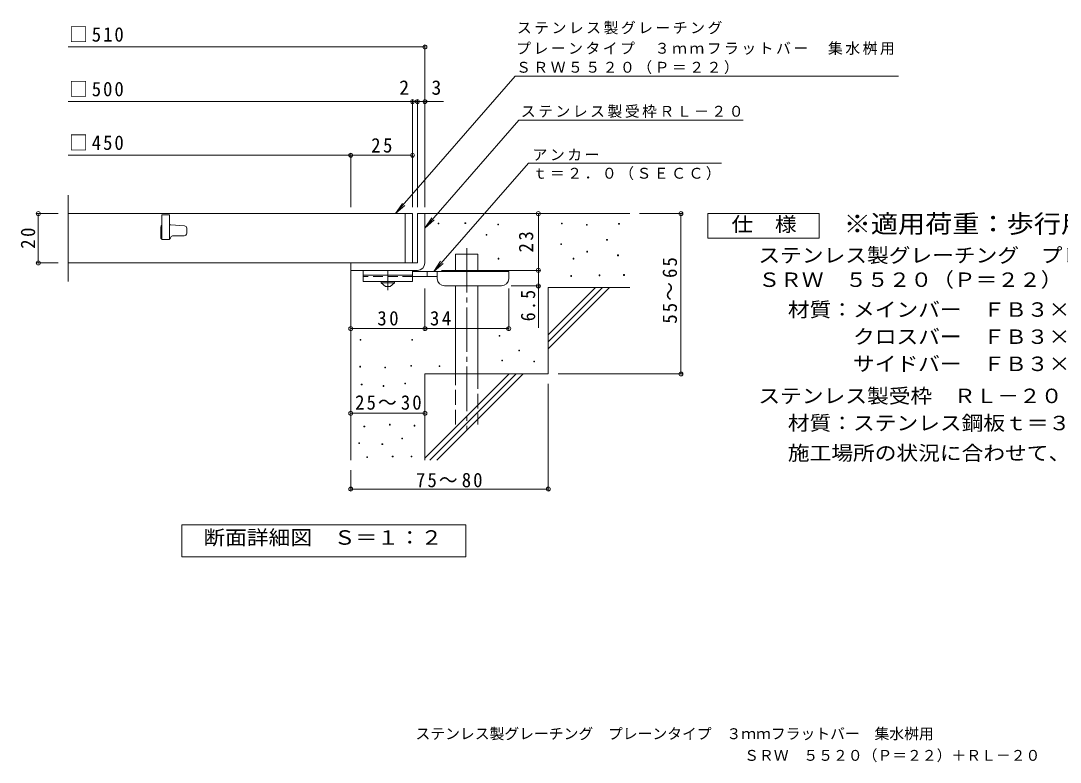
# Model space of a CAD drawing. Units: millimetres on the paper, enlarged 10 times, with parts at other scales. Extents: x -1658 to 1540, y -1367 to 1182.
# Drawn here: x -1658 to 448, y -1367 to 136 of the extents above; entities that cross this region are included whole.
import ezdxf
from ezdxf.enums import TextEntityAlignment as Align

# ---------------------------------------------------------------- set-up
doc = ezdxf.new("R2010")
doc.units = ezdxf.units.MM
doc.header["$LTSCALE"] = 10
doc.header["$PDMODE"] = 32
doc.header["$PDSIZE"] = 8
for name, pattern in [('CHAIN1', [8, 5, -1, 1, -1]), ('CHAIN2', [12, 9, -1, 1, -1]), ('DASHED2', [3, 2, -1]), ('DASHED3', [4, 3, -1])]:
    doc.linetypes.add(name, pattern=pattern)
for name, color, linetype, lineweight in [('D-0', 7, 'Continuous', 9), ('D-1', 2, 'Continuous', 9), ('D-2', 3, 'Continuous', 9), ('D-4', 7, 'Continuous', 9), ('D-5', 7, 'Continuous', 9), ('D-6', 6, 'Continuous', 9), ('D-9', 4, 'Continuous', 9)]:
    doc.layers.add(name, color=color, linetype=linetype, lineweight=lineweight)
doc.layers.add('F-5_F-5ﾚｲﾔ', color=7, linetype='Continuous')
doc.styles.add('ＭＳ ゴシック', font='')
doc.styles.get('ＭＳ ゴシック').set_extended_font_data('MS Gothic')

msp = doc.modelspace()

# ---------------------------------------------------------------- linework, layer by layer
at = {"layer": 'D-0'}
for points in [[(-757.75, -275.16), (-757.75, -273.66), (-756.25, -273.66), (-756.25, -275.16)], [(-811.89, -275.83), (-811.89, -274.33), (-810.39, -274.33), (-810.39, -275.83)], [(-691.43, -277.86), (-691.43, -276.36), (-689.93, -276.36), (-689.93, -277.86)], [(-562.17, -275.83), (-562.17, -274.33), (-560.67, -274.33), (-560.67, -275.83)], [(-511.41, -278.54), (-511.41, -277.04), (-509.91, -277.04), (-509.91, -278.54)], [(-446.45, -276.51), (-446.45, -275.01), (-444.94, -275.01), (-444.94, -276.51)], [(-715.11, -298.84), (-715.11, -297.34), (-713.61, -297.34), (-713.61, -298.84)], [(-470.81, -308.99), (-470.81, -307.49), (-469.31, -307.49), (-469.31, -308.99)], [(-563.52, -317.79), (-563.52, -316.29), (-562.02, -316.29), (-562.02, -317.79)], [(-510.74, -332.68), (-510.74, -331.18), (-509.24, -331.18), (-509.24, -332.68)], [(-690.75, -346.89), (-690.75, -345.39), (-689.25, -345.39), (-689.25, -346.89)], [(-538.48, -346.89), (-538.48, -345.39), (-536.98, -345.39), (-536.98, -346.89)], [(-448.48, -340.12), (-448.48, -338.62), (-446.98, -338.62), (-446.98, -340.12)], [(-436.29, -380.05), (-436.29, -378.55), (-434.79, -378.55), (-434.79, -380.05)], [(-543.22, -382.08), (-543.22, -380.58), (-541.72, -380.58), (-541.72, -382.08)], [(-485.7, -380.73), (-485.7, -379.23), (-484.2, -379.23), (-484.2, -380.73)], [(-688.72, -503.22), (-688.72, -501.72), (-687.22, -501.72), (-687.22, -503.22)], [(-970.04, -511.43), (-970.04, -509.93), (-968.54, -509.93), (-968.54, -511.43)], [(-865.35, -511.43), (-865.35, -509.93), (-863.85, -509.93), (-863.85, -511.43)], [(-648.79, -533), (-648.79, -531.5), (-647.29, -531.5), (-647.29, -533)], [(-970.8, -565.86), (-970.8, -564.36), (-969.3, -564.36), (-969.3, -565.86)], [(-920.17, -567.38), (-920.17, -565.88), (-918.67, -565.88), (-918.67, -567.38)], [(-867.25, -564.34), (-867.25, -562.84), (-865.75, -562.84), (-865.75, -564.34)], [(-809.85, -564.82), (-809.85, -563.32), (-808.35, -563.32), (-808.35, -564.82)], [(-683.31, -553.3), (-683.31, -551.8), (-681.81, -551.8), (-681.81, -553.3)], [(-618.34, -555.33), (-618.34, -553.83), (-616.84, -553.83), (-616.84, -555.33)], [(-967.75, -602.03), (-967.75, -600.53), (-966.25, -600.53), (-966.25, -602.03)], [(-923.59, -605.07), (-923.59, -603.57), (-922.09, -603.57), (-922.09, -605.07)], [(-879.44, -599.74), (-879.44, -598.24), (-877.94, -598.24), (-877.94, -599.74)], [(-962.42, -687.3), (-962.42, -685.8), (-960.92, -685.8), (-960.92, -687.3)], [(-910.65, -683.49), (-910.65, -681.99), (-909.15, -681.99), (-909.15, -683.49)], [(-860.78, -685.39), (-860.78, -683.89), (-859.28, -683.89), (-859.28, -685.39)], [(-885.53, -711.28), (-885.53, -709.78), (-884.03, -709.78), (-884.03, -711.28)], [(-973.08, -720.79), (-973.08, -719.29), (-971.58, -719.29), (-971.58, -720.79)], [(-925.88, -723.08), (-925.88, -721.58), (-924.38, -721.58), (-924.38, -723.08)], [(-956.71, -749.35), (-956.71, -747.85), (-955.21, -747.85), (-955.21, -749.35)], [(-904.94, -747.82), (-904.94, -746.32), (-903.44, -746.32), (-903.44, -747.82)], [(-866.87, -747.82), (-866.87, -746.32), (-865.37, -746.32), (-865.37, -747.82)]]:
    msp.add_lwpolyline(points, close=True, dxfattribs=at)
at = {"layer": 'D-1'}
for p, q in [((-854.01, -254.88), (-854.01, -354.88)), ((-854.01, -254.88), (-839.01, -254.88)), ((-839.01, -354.88), (-839.01, -254.88)), ((-854.01, -354.88), (-989.01, -354.88)), ((-989.01, -369.88), (-989.01, -354.88)), ((-989.01, -369.88), (-859.01, -369.88)), ((-859.01, -369.88), (-854.01, -369.88))]:
    msp.add_line(p, q, dxfattribs=at)
msp.add_arc((-854.01, -354.88), 15, 270, 0, dxfattribs=at)
at = {"layer": 'D-2'}
for p, q in [((-1561.68, -392.38), (-1561.68, -217.38)), ((-864.01, -254.88), (-1561.68, -254.88)), ((-1356.51, -257.38), (-1356.51, -307.38)), ((-879.01, -254.88), (-879.01, -354.88)), ((-864.01, -254.88), (-864.01, -354.88)), ((-1374.01, -282.39), (-1374.01, -302.39)), ((-1354.21, -277.38), (-1356.51, -277.38)), ((-1353.82, -277.4), (-1326.13, -279.53)), ((-1321.51, -294.88), (-1321.51, -284.51)), ((-1371.51, -307.38), (-1356.51, -307.38)), ((-1350.26, -299.88), (-1326.51, -299.88)), ((-864.01, -354.88), (-1561.68, -354.88))]:
    msp.add_line(p, q, dxfattribs=at)
msp.add_lwpolyline([(-1356.51, -257.38), (-1371.51, -257.38), (-1371.51, -307.38)], dxfattribs=at)
for centre, radius, start, end in [((-1369.01, -282.39), 5, 120.0009, 180), ((-1354.21, -282.39), 5, 85.60144, 89.99998), ((-1326.51, -284.51), 5, 0, 85.60141), ((-1369.01, -302.39), 5, 180, 270), ((-1357.76, -303.63), 3.75, 270, 0), ((-1350.26, -303.63), 3.75, 90, 180), ((-1326.51, -294.88), 5, 270, 0)]:
    msp.add_arc(centre, radius, start, end, dxfattribs=at)
at = {"layer": 'D-4'}
for p, q in [((-839.01, -241.93), (-839.01, 85.98)), ((-1561.68, 82.98), (-839.01, 82.98)), ((-1561.68, -27.71), (-864.01, -27.71)), ((-864.01, -241.93), (-864.01, -24.71)), ((-864.01, -27.71), (-859.01, -27.71)), ((-859.01, -27.71), (-801.35, -27.71)), ((-854.01, -241.93), (-854.01, -24.71)), ((-1561.68, -136.47), (-989.01, -136.47)), ((-989.01, -241.93), (-989.01, -133.47)), ((-989.01, -136.47), (-864.01, -136.47)), ((-1625.08, -254.88), (-1581.68, -254.88)), ((-1622.08, -254.88), (-1622.08, -354.88)), ((-609.05, -369.88), (-609.05, -254.88)), ((-317.25, -254.88), (-404.01, -254.88)), ((-320.25, -254.88), (-320.25, -579.88)), ((-1625.08, -354.88), (-1581.68, -354.88)), ((-805, -369.88), (-606.05, -369.88)), ((-609.05, -369.88), (-609.05, -486.63)), ((-839.01, -490.99), (-839.01, -406.38)), ((-669.01, -490.99), (-669.01, -406.38)), ((-606.05, -401.38), (-664.01, -401.38)), ((-317.25, -579.88), (-569.01, -579.88)), ((-589.01, -816.24), (-589.01, -599.88)), ((-989.01, -659.64), (-839.01, -659.64)), ((-989.01, -816.24), (-989.01, -774.88)), ((-989.01, -813.24), (-589.01, -813.24))]:
    msp.add_line(p, q, dxfattribs=at)
msp.add_lwpolyline([(-989.01, -487.99), (-839.01, -487.99), (-669.01, -487.99)], dxfattribs=at)
for p in [(-839.01, 82.98), (-864.01, -27.71), (-854.01, -27.71), (-839.01, -27.71), (-989.01, -136.47), (-864.01, -136.47), (-1622.08, -254.88), (-609.05, -254.88), (-320.25, -254.88), (-1622.08, -354.88), (-609.05, -369.88), (-609.05, -401.38), (-989.01, -487.99), (-839.01, -487.99), (-669.01, -487.99), (-320.25, -579.88), (-989.01, -659.64), (-839.01, -659.64), (-989.01, -813.24), (-589.01, -813.24)]:
    msp.add_point(p, dxfattribs=at)
at = {"layer": 'D-5'}
for p, q in [((-655.75, 23.73), (-140.51, 23.73)), ((-140.51, 23.73), (120.4, 23.73)), ((-648.92, -65.65), (-194.33, -65.65)), ((-629.31, -152.27), (-820.89, -372.38)), ((-629.31, -152.27), (-237.95, -152.27)), ((-898.25, -254.88), (-879.52, -238.33)), ((-839.01, -284.05), (-825.2, -263.21)), ((-820.89, -372.38), (-807.08, -351.54)), ((-820.89, -372.38), (-802.16, -355.83))]:
    msp.add_line(p, q, dxfattribs=at)
for points in [[(-655.75, 23.73), (-898.25, -254.88), (-884.44, -234.05)], [(-648.92, -65.65), (-839.01, -284.05), (-820.28, -267.49)]]:
    msp.add_lwpolyline(points, dxfattribs=at)
for points in [[(-265.45, -304.88), (-265.45, -254.88), (-40.45, -254.88), (-40.45, -304.88)], [(-1331.01, -950.83), (-1331.01, -885.83), (-756.01, -885.83), (-756.01, -950.83)]]:
    msp.add_lwpolyline(points, close=True, dxfattribs=at)
at = {"layer": 'D-6'}
for p, q in [((-839.01, -254.88), (-424.01, -254.88)), ((-776.72, -372.38), (-776.72, -337.38)), ((-776.72, -337.38), (-731.72, -337.38)), ((-731.72, -372.38), (-731.72, -337.38)), ((-989.01, -369.88), (-989.01, -754.88)), ((-776.72, -579.88), (-776.72, -401.38)), ((-731.72, -579.88), (-731.72, -401.38)), ((-589.01, -500.89), (-493, -404.88)), ((-589.01, -404.88), (-424.01, -404.88)), ((-589.01, -515.04), (-478.86, -404.88)), ((-589.01, -404.88), (-589.01, -579.88)), ((-589.01, -529.18), (-464.72, -404.88)), ((-839.01, -579.88), (-839.01, -754.88)), ((-839.01, -579.88), (-589.01, -579.88)), ((-839.01, -750.89), (-668, -579.88)), ((-828.86, -754.88), (-653.86, -579.88)), ((-814.72, -754.88), (-639.72, -579.88))]:
    msp.add_line(p, q, dxfattribs=at)
at = {"layer": 'D-6', "linetype": 'CHAIN2'}
msp.add_line((-754.22, -325.07), (-754.22, -693.22), dxfattribs=at)
at = {"layer": 'D-6', "linetype": 'DASHED3'}
for p, q in [((-776.72, -682.38), (-776.72, -579.88)), ((-731.72, -579.88), (-731.72, -682.38))]:
    msp.add_line(p, q, dxfattribs=at)
at = {"layer": 'D-9', "color": 3}
for p, q in [((-964.01, -369.88), (-964.01, -392.38)), ((-864.01, -369.88), (-964.01, -369.88)), ((-864.01, -369.88), (-864.01, -392.38)), ((-864.01, -379.88), (-964.01, -379.88)), ((-864.01, -392.38), (-964.01, -392.38))]:
    msp.add_line(p, q, dxfattribs=at)
at = {"layer": 'D-9', "linetype": 'CHAIN1'}
msp.add_line((-914.01, -410.12), (-914.01, -369.88), dxfattribs=at)
at = {"layer": 'D-9'}
for p, q in [((-669.01, -372.38), (-864.01, -372.38)), ((-834.01, -382.38), (-834.01, -372.38)), ((-814.01, -386.38), (-814.01, -372.38)), ((-669.01, -386.38), (-669.01, -372.38)), ((-813.98, -382.38), (-864.01, -382.38)), ((-799.01, -401.38), (-684.01, -401.38))]:
    msp.add_line(p, q, dxfattribs=at)
at = {"layer": 'D-9', "color": 3, "linetype": 'DASHED2'}
msp.add_line((-864.01, -382.38), (-964.01, -382.38), dxfattribs=at)
at = {"layer": 'D-9', "color": 2}
for p, q in [((-927.76, -394.88), (-927.76, -392.38)), ((-927.76, -394.88), (-919.01, -402.38)), ((-927.76, -394.88), (-900.26, -394.88)), ((-909.01, -402.38), (-900.26, -394.88)), ((-900.26, -394.88), (-900.26, -392.38)), ((-919.01, -402.38), (-909.01, -402.38))]:
    msp.add_line(p, q, dxfattribs=at)
at = {"layer": 'D-9'}
for centre, start, end in [((-799.01, -386.38), 180, 270), ((-684.01, -386.38), 270, 0)]:
    msp.add_arc(centre, 15, start, end, dxfattribs=at)

# ---------------------------------------------------------------- texts
at = {"layer": 'D-4', "color": 2, "style": 'ＭＳ ゴシック'}
for s, p in [('2', (-890.85, -22.71)), ('3', (-825.71, -22.71))]:
    msp.add_text(s, height=29.33, dxfattribs=at).set_placement(p, align=Align.BOTTOM_LEFT)
at = {"layer": 'D-4', "color": 2, "char_height": 29.33, "attachment_point": 7, "style": 'ＭＳ ゴシック'}
for s, insert in [('\\T1.21;\\W0.95;□510', (-1559.81, 92.98)), ('\\T1.21;\\W0.95;□500', (-1559.81, -17.71)), ('\\T1.21;\\W0.95;□450', (-1559.81, -126.47)), ('\\T1.27;\\W0.95;25', (-947.76, -131.47)), ('\\T1.27;\\W0.95;30', (-935.26, -481.99)), ('\\T1.27;\\W0.95;34', (-828.64, -481.99)), ('\\T1.22;\\W0.95;25～30', (-980.26, -652.73)), ('\\T1.22;\\W0.95;75～80', (-856.88, -809.97))]:
    msp.add_mtext(s, dxfattribs=dict(at, insert=insert))
at = {"layer": 'D-4', "color": 2, "char_height": 29.33, "attachment_point": 7, "rotation": 90, "style": 'ＭＳ ゴシック'}
for s, insert in [('\\T1.27;\\W0.95;20', (-1628.08, -326.13)), ('\\T1.27;\\W0.95;23', (-619.05, -333.63)), ('\\T1.22;\\W0.95;55～65', (-327.86, -477.89)), ('\\T1.27;\\W0.9;6.5', (-615.05, -473.08))]:
    msp.add_mtext(s, dxfattribs=dict(at, insert=insert))
at = {"layer": 'D-5', "color": 3, "style": 'ＭＳ ゴシック', "width": 1.1}
msp.add_text('※適用荷重：歩行用', height=36.66, dxfattribs=at).set_placement((9.55, -304.88), align=Align.BOTTOM_LEFT)
at = {"layer": 'D-5', "color": 2, "style": 'ＭＳ ゴシック', "width": 1.1}
for s, p in [('仕\u3000様', (-217.95, -299.88)), ('ステンレス製グレーチング\u3000プレーンタイプ\u3000３ｍｍフラットバー\u3000集水桝用', (-163.36, -362.8)), ('ＳＲＷ\u3000５５２０（Ｐ＝２２）', (-163.36, -412.26)), ('材質：メインバー\u3000ＦＢ３×２０（ＳＵＳ３０４）', (-103.65, -472.81)), ('\u3000\u3000\u3000クロスバー\u3000ＦＢ３×１０（ＳＵＳ３０４）', (-103.65, -527.81)), ('\u3000\u3000\u3000サイドバー\u3000ＦＢ３×２０（ＳＵＳ３０４）', (-103.65, -582.81)), ('ステンレス製受枠\u3000ＲＬ－２０（四方枠）', (-163.36, -647.8)), ('材質：ステンレス鋼板ｔ＝３．０（ＳＵＳ３０４）', (-103.65, -702.81)), ('施工場所の状況に合わせて、アンカーをプライヤー等で折り曲げてご使用ください。', (-103.65, -763.65)), ('断面詳細図\u3000Ｓ＝１：２', (-1287.58, -934.86))]:
    msp.add_text(s, height=29.33, dxfattribs=at).set_placement(p, align=Align.BOTTOM_LEFT)
at = {"layer": 'D-5', "char_height": 21.99, "attachment_point": 7, "style": 'ＭＳ ゴシック'}
for s, insert in [('\\T1.17;ステンレス製グレーチング', (-652.44, 108.4)), ('\\T1.17;プレーンタイプ\u3000３ｍｍフラットバー\u3000集水桝用', (-653.99, 66.74)), ('\\T1.17;ＳＲＷ５５２０（Ｐ＝２２）', (-654.21, 27.94)), ('\\T1.17;ステンレス製受枠ＲＬ－２０', (-644.54, -60.89)), ('\\T1.17;アンカー', (-620.71, -147.61)), ('\\T1.17;ｔ＝２．０（ＳＥＣＣ）', (-620.71, -186.93))]:
    msp.add_mtext(s, dxfattribs=dict(at, insert=insert))
at = {"layer": 'F-5_F-5ﾚｲﾔ', "style": 'ＭＳ ゴシック'}
for s, p in [('ステンレス製グレーチング\u3000プレーンタイプ\u3000３ｍｍフラットバー\u3000集水桝用', (-857.9, -1326.74)), ('ＳＲＷ\u3000５５２０（Ｐ＝２２）＋ＲＬ－２０', (-192.12, -1370.66))]:
    msp.add_text(s, height=21.99, dxfattribs=at).set_placement(p, align=Align.BOTTOM_LEFT)

doc.saveas('drawing.dxf')
